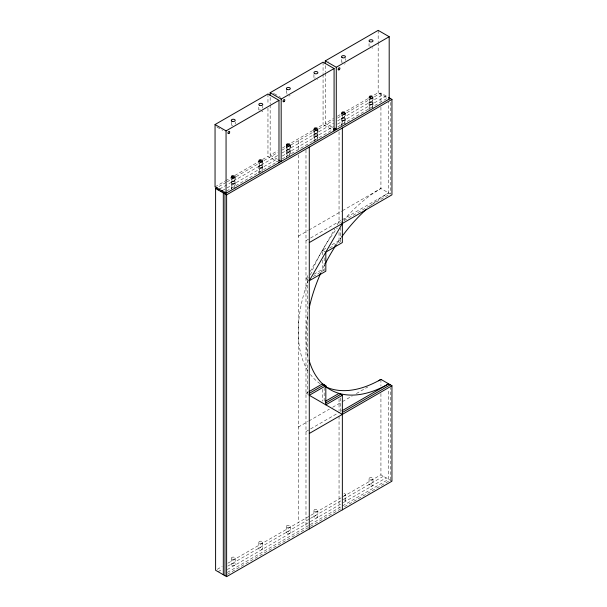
<?xml version="1.0" encoding="UTF-8"?>
<svg xmlns="http://www.w3.org/2000/svg" width="607" height="607" viewBox="0 0 607 607"><rect width="100%" height="100%" fill="white"/><g stroke="black" fill="none" stroke-linecap="round" stroke-linejoin="round"><path stroke-width="0.46" stroke-dasharray="3.04 2.28" d="M231.328 177.198L231.51 176.645M258.878 161.295L259.068 160.734M286.436 145.384L286.625 144.823M313.986 129.473L314.176 128.919M341.544 113.57L341.733 113.008M369.102 97.659L369.284 97.097M309.289 280.745L305.981 278.841L307.87 275.57M310.23 271.473L334.791 228.93M337.158 224.84L339.047 221.57L340.702 222.526L343.137 221.115M215.053 186.888L224.818 181.25M225.629 180.78L267.96 156.34L277.407 161.796M270.161 104.996L270.161 155.073L277.482 150.84M282.369 148.025L323.068 124.526L334.085 130.884M325.269 73.181L325.269 123.259L333.41 118.555M337.477 116.21L378.176 92.704L389.193 99.07M218.877 186.584L226.244 182.335M227.056 181.865L277.801 152.562M281.898 150.202L333.455 120.436M337.553 118.069L380.93 93.023L388.647 97.484M219.704 188.974L278.052 155.286M281.921 153.055L333.486 123.282M337.575 120.922L383.412 94.457M222.458 190.568L277.566 158.746M282.217 156.06L333.486 126.461M337.538 124.124L386.166 96.05M226.593 191.038L277.49 161.659M282.247 158.913L332.59 129.837M337.902 126.78L387.827 97.947M298.265 236.206L308.083 230.531M308.902 230.061L341.642 211.16M342.462 210.69L380.93 188.481L390.293 193.891L390.293 101.27M305.981 240.66L341.483 220.159M341.991 219.871L388.647 192.935L388.647 102.204M343.949 220.645L390.293 193.891M322.514 254.75L322.514 250.205L327.234 247.474M331.961 244.75L339.047 240.66L340.702 241.616L340.702 227.974M329.677 247.975L340.702 241.616M305.981 278.841L308.341 277.475M313.849 274.296L322.514 269.296L324.168 270.252L324.168 257.52M313.144 276.61L324.168 270.252M308.341 392.016L305.981 393.382L309.289 395.294M298.265 427.108L308.083 421.44M308.902 420.97L329.366 409.156M332.644 407.259L341.642 402.062M342.462 401.591L352.28 395.923M356.377 393.556L367.834 386.947M305.981 431.562L339.533 412.191M217.238 569.343L222.147 566.506M227.875 563.197L380.93 474.833L391.947 481.199M218.08 571.718L222.17 569.358M227.807 566.103L309.745 518.795M310.473 518.378L343.304 499.424M343.699 499.197L383.412 476.267M227.322 569.563L343.213 502.657M343.608 502.429L386.166 477.861M227.382 572.393L388.647 479.287L388.647 389.512M227.428 574.275L341.187 508.598M344.465 506.708L390.293 480.243L390.293 387.63M287.346 151.909L287.369 151.909A1.95 1.123 0 0 0 290.283 151.029A1.95 1.123 0 0 0 287.68 149.876A1.95 1.123 0 0 0 286.967 151.727L287.346 151.909L286.967 151.727M287.346 533.72L287.369 533.72A1.95 1.123 0 0 0 290.283 532.84A1.95 1.123 0 0 0 287.68 531.686A1.95 1.123 0 0 0 286.967 533.538L287.346 533.72L286.967 533.538M274.318 93.69L280.616 97.325M325.269 123.259L333.137 127.796M270.161 155.073L278.029 159.618M217.192 127.197L222.693 130.376M322.514 250.205L325.822 252.11M372.918 97.659L372.736 97.097M345.368 113.57L345.178 113.008M317.81 129.473L317.62 128.919M290.26 145.384L290.07 144.823M262.702 161.295L262.512 160.734M235.144 177.198L234.962 176.645M380.93 93.023L380.93 101.528M380.93 107.204L380.93 188.481A116.901 67.498 -60 0 0 343.881 219.992M380.93 379.383L380.93 385.999M380.93 393.556L380.93 474.833M378.176 30.35L378.176 41.686M378.176 42.634L378.176 92.704M373.002 96.832L372.956 108.661M372.956 478.65A1.95 1.123 0 0 1 370.035 479.629A1.95 1.123 0 0 1 370.035 477.679A1.95 1.123 0 0 1 372.956 478.65L372.956 485.016A1.95 1.123 0 0 1 370.035 485.995A1.95 1.123 0 0 1 370.035 484.045A1.95 1.123 0 0 1 372.956 485.016M372.387 108.296L372.243 96.543A3.255 1.882 -60 0 0 369.777 97.97L369.633 109.89M369.041 43.575L369.041 46.299M369.041 96.832L369.064 109.571M369.064 478.65L369.064 485.016M345.436 58.576L345.436 60.396M345.436 112.743L345.406 124.572M343.957 493.476A1.95 1.123 0 0 1 345.406 494.561L345.406 500.927A1.95 1.123 0 0 1 343.957 502.012M344.829 124.207L344.685 112.454A3.255 1.882 -60 0 0 342.219 113.881L342.075 125.801M341.475 59.486L341.475 63.128M341.475 112.743L341.506 125.482M340.702 397.972L340.702 411.607M339.047 131.787L339.047 223.384M339.047 232.473L339.047 240.66M339.047 398.837L339.047 410.658M339.047 416.25L339.047 507.922M325.269 65.624L325.269 72.233M324.168 387.516L324.168 402.062M323.068 62.164L323.068 73.508M323.068 74.449L323.068 124.526M322.514 260.206L322.514 269.296M322.514 389.292L322.514 401.113M317.893 128.654L317.893 135.02M317.848 129.693L317.848 140.483M317.848 510.472L317.848 516.838A1.95 1.123 0 0 1 314.927 517.809A1.95 1.123 0 0 1 314.927 515.859A1.95 1.123 0 0 1 317.848 516.838M317.279 140.118L317.135 128.365A3.255 1.882 -60 0 0 314.669 129.784L314.525 141.704M313.948 129.693L313.948 141.385M313.948 510.472L313.948 516.838M313.933 74.479L313.933 79.031A1.98 1.146 0 0 1 314.198 78.455M313.933 128.654L313.933 135.02M307.635 279.797L307.635 394.338M305.981 149.929L305.981 527.013M298.265 140.748L298.265 149.276M298.265 154.929L298.265 522.559M290.328 144.565L290.328 150.931M290.29 145.604L290.29 156.386M290.29 526.383L290.29 532.741M289.721 156.022L289.577 144.269A3.255 1.882 -60 0 0 287.111 145.695L286.967 157.615M286.398 145.604L286.398 157.296M286.398 526.383L286.398 532.741M286.367 90.39L286.367 94.942M286.367 144.565L286.367 150.931M270.161 97.439L270.161 104.055M267.96 93.986L267.96 104.374M267.96 108.16L267.96 156.34M262.778 106.301L262.778 108.114M262.778 160.468L262.74 169.922M262.74 542.286L262.74 548.652A1.95 1.123 0 0 1 259.819 549.623A1.95 1.123 0 0 1 259.819 547.673A1.95 1.123 0 0 1 262.74 548.652M262.171 171.933L262.027 160.18A3.255 1.882 -60 0 0 259.553 161.606L259.417 173.526M258.825 107.204L258.825 109.935M258.825 160.468L258.84 173.207M258.84 542.286L258.84 548.652M235.22 122.212L235.22 124.033M235.22 176.379L235.182 188.208M235.182 558.197L235.182 564.563M234.613 187.844L234.469 176.091A3.255 1.882 -60 0 0 232.003 177.51L231.859 189.43M231.259 122.212L231.259 126.757M231.259 176.379L231.29 189.111M231.29 558.197L231.29 564.563M231.373 188.967A1.95 1.123 0 0 1 232.155 187.7M259.075 172.198A1.95 1.123 0 0 1 260.228 171.652M286.436 157.038A1.95 1.123 0 0 1 287.597 155.779M315.708 139.792A1.95 1.123 0 0 0 313.986 141.127A1.95 1.123 0 0 1 314.214 140.824M342.887 123.927A1.95 1.123 0 0 0 341.544 125.224A1.95 1.123 0 0 1 342.075 124.685M369.39 108.471A1.95 1.123 0 0 1 370.262 108.054M328.463 61.36A1.237 0.713 -60 0 1 328.645 61.421M345.171 63.697A1.98 1.146 0 0 1 344.45 64.114M342.469 62.134A1.98 1.146 0 0 1 342.947 62.02M372.736 47.786A1.98 1.146 0 0 1 372.008 48.203M370.027 46.223A1.98 1.146 0 0 1 370.505 46.109M273.142 93.197A1.237 0.713 -60 0 1 273.674 93.364M290.063 95.511A1.98 1.146 0 0 1 288.864 96.043M286.952 94.131A1.98 1.146 0 0 1 287.361 93.948M317.628 79.6A1.98 1.146 0 0 1 317.309 79.836M314.509 78.22A1.98 1.146 0 0 1 315.397 77.924M217.048 127.068A1.237 0.713 -60 0 1 216.934 126.628M231.836 125.953A1.98 1.146 0 0 1 232.724 125.657M262.778 110.846A1.98 1.146 0 0 1 261.792 111.832M259.401 110.042A1.98 1.146 0 0 1 260.289 109.746M343.957 499.842A1.95 1.123 0 0 1 345.406 500.927M345.406 494.561A1.95 1.123 0 0 1 343.957 495.646M259.819 172.229A1.95 1.123 0 0 1 260.289 172.115M286.466 157.008A1.95 1.123 0 0 1 286.967 156.5M314.927 140.414A1.95 1.123 0 0 1 315.397 140.3M320.124 383.7A116.901 67.498 -60 0 1 310.496 374.565M307.924 370.847A116.901 67.498 -60 0 1 307.992 281.109M310.367 274.948A116.901 67.498 -60 0 1 337.295 228.05M307.977 355.808A116.901 67.498 -60 0 1 308.06 313.644M321.05 272.467A116.901 67.498 -60 0 1 324.753 264.705M337.249 243.293A116.901 67.498 -60 0 1 341.058 237.807M369.481 206.6A116.901 67.498 -60 0 1 388.647 192.935M232.284 177.646A1.745 1.009 0 0 0 234.977 176.849A1.745 1.009 0 0 0 232.443 175.901A1.745 1.009 0 0 0 232.284 177.646M232.102 178.337A1.95 1.123 0 0 0 235.175 177.532A1.95 1.123 0 0 0 232.435 176.394A1.95 1.123 0 0 0 232.102 178.337M259.842 161.735A1.745 1.009 0 0 0 262.535 160.946A1.745 1.009 0 0 0 260.001 159.998A1.745 1.009 0 0 0 259.842 161.735M259.659 162.426A1.95 1.123 0 0 0 262.732 161.621A1.95 1.123 0 0 0 259.986 160.491A1.95 1.123 0 0 0 259.659 162.426M287.392 145.832A1.745 1.009 0 0 0 290.085 145.035A1.745 1.009 0 0 0 287.551 144.087A1.745 1.009 0 0 0 287.392 145.832M287.21 146.515A1.95 1.123 0 0 0 290.283 145.71A1.95 1.123 0 0 0 287.543 144.58A1.95 1.123 0 0 0 287.21 146.515M314.95 129.921A1.745 1.009 0 0 0 317.643 129.124A1.745 1.009 0 0 0 315.109 128.176A1.745 1.009 0 0 0 314.95 129.921M314.767 130.611A1.95 1.123 0 0 0 317.84 129.807A1.95 1.123 0 0 0 315.094 128.669A1.95 1.123 0 0 0 314.767 130.611M342.507 114.01A1.745 1.009 0 0 0 345.193 113.221A1.745 1.009 0 0 0 342.659 112.272A1.745 1.009 0 0 0 342.507 114.01M342.318 114.7A1.95 1.123 0 0 0 345.391 113.896A1.95 1.123 0 0 0 342.652 112.765A1.95 1.123 0 0 0 342.318 114.7M370.058 98.106A1.745 1.009 0 0 0 372.751 97.31A1.745 1.009 0 0 0 370.217 96.361A1.745 1.009 0 0 0 370.058 98.106M369.875 98.789A1.95 1.123 0 0 0 372.948 97.985A1.95 1.123 0 0 0 370.202 96.854A1.95 1.123 0 0 0 369.875 98.789M342.06 119.92A1.98 1.146 0 0 0 345.368 119.412A1.98 1.146 0 0 0 342.947 118.008A1.98 1.146 0 0 0 342.06 119.92M369.617 104.009A1.98 1.146 0 0 0 372.933 103.501A1.98 1.146 0 0 0 370.505 102.097A1.98 1.146 0 0 0 369.617 104.009M342.06 113.555A1.98 1.146 0 0 0 345.368 113.039A1.98 1.146 0 0 0 342.947 111.642A1.98 1.146 0 0 0 342.06 113.555M369.617 97.644A1.98 1.146 0 0 0 372.933 97.128A1.98 1.146 0 0 0 370.505 95.731A1.98 1.146 0 0 0 369.617 97.644M286.952 151.742A1.98 1.146 0 0 0 290.26 151.226A1.98 1.146 0 0 0 287.839 149.83A1.98 1.146 0 0 0 286.952 151.742M314.509 135.824A1.98 1.146 0 0 0 317.825 135.315A1.98 1.146 0 0 0 315.397 133.912A1.98 1.146 0 0 0 314.509 135.824M286.952 145.369A1.98 1.146 0 0 0 290.26 144.861A1.98 1.146 0 0 0 287.839 143.457A1.98 1.146 0 0 0 286.952 145.369M314.509 129.458A1.98 1.146 0 0 0 317.825 128.95A1.98 1.146 0 0 0 315.397 127.546A1.98 1.146 0 0 0 314.509 129.458M231.836 183.557A1.98 1.146 0 0 0 235.152 183.041A1.98 1.146 0 0 0 232.724 181.645A1.98 1.146 0 0 0 231.836 183.557M259.401 167.646A1.98 1.146 0 0 0 262.71 167.13A1.98 1.146 0 0 0 260.289 165.734A1.98 1.146 0 0 0 259.401 167.646M231.836 177.191A1.98 1.146 0 0 0 235.152 176.675A1.98 1.146 0 0 0 232.724 175.279A1.98 1.146 0 0 0 231.836 177.191M259.401 161.272A1.98 1.146 0 0 0 262.71 160.764A1.98 1.146 0 0 0 260.289 159.36A1.98 1.146 0 0 0 259.401 161.272M231.859 565.352A1.95 1.123 0 0 0 235.121 564.851A1.95 1.123 0 0 0 232.731 563.471A1.95 1.123 0 0 0 231.859 565.352M231.859 558.994A1.95 1.123 0 0 0 235.121 558.486A1.95 1.123 0 0 0 232.731 557.112A1.95 1.123 0 0 0 231.859 558.994M259.417 543.083A1.95 1.123 0 0 0 262.672 542.582A1.95 1.123 0 0 0 260.289 541.201A1.95 1.123 0 0 0 259.417 543.083M286.967 527.172A1.95 1.123 0 0 0 290.229 526.671A1.95 1.123 0 0 0 287.839 525.29A1.95 1.123 0 0 0 286.967 527.172M314.525 511.269A1.95 1.123 0 0 0 317.78 510.76A1.95 1.123 0 0 0 315.397 509.387A1.95 1.123 0 0 0 314.525 511.269M232.261 183.724A1.95 1.123 0 0 0 235.182 182.753A1.95 1.123 0 0 0 232.261 181.774A1.95 1.123 0 0 0 232.261 183.724M259.819 167.813A1.95 1.123 0 0 0 262.74 166.842A1.95 1.123 0 0 0 259.819 165.87A1.95 1.123 0 0 0 259.819 167.813M314.927 135.998A1.95 1.123 0 0 0 317.848 135.027A1.95 1.123 0 0 0 314.927 134.048A1.95 1.123 0 0 0 314.927 135.998M342.477 120.087A1.95 1.123 0 0 0 345.406 119.116A1.95 1.123 0 0 0 342.477 118.145A1.95 1.123 0 0 0 342.477 120.087M370.035 104.184A1.95 1.123 0 0 0 372.956 103.205A1.95 1.123 0 0 0 370.035 102.234A1.95 1.123 0 0 0 370.035 104.184"/><path stroke-width="0.91" d="M342.356 223.475L309.289 280.745L325.822 271.2L325.822 252.11L342.356 242.565L342.356 128.024M278.977 100.345L226.062 130.892L226.062 193.254L215.053 186.888L215.053 124.534L267.96 93.986L278.977 100.345L278.977 162.699M270.161 95.549L270.161 92.712L323.068 62.164L334.085 68.53L334.085 130.884M325.269 63.735L325.269 60.897L378.176 30.35L389.193 36.708L389.193 99.07M270.161 92.712L281.178 99.078L334.085 68.53M325.269 60.897L336.286 67.256L389.193 36.708M325.769 386.871A116.901 67.498 -60 0 0 380.93 379.383L391.947 385.748L391.947 481.199L226.623 576.65L215.599 570.284L215.599 188.474L217.238 187.533M218.08 189.908L219.719 188.967M220.834 191.501L222.473 190.552M224.954 191.987L223.315 192.935L223.315 574.738M333.304 129.435L335.443 128.198M390.293 98.433L224.969 193.883L224.969 575.694M215.599 188.474L226.623 194.839L391.947 99.389L391.947 194.839L309.289 242.565M309.13 391.561L322.514 383.836L325.822 385.748L325.822 404.839L342.356 395.294L342.356 509.834M309.206 393.427L324.168 384.792M325.822 385.748L309.289 395.294L342.356 414.384M325.663 401.113L339.047 393.382L342.356 395.294M325.739 402.972L340.702 394.338M378.472 380.801L380.93 379.383M341.991 410.772L388.647 383.836A116.901 67.498 -60 0 1 309.054 360.126M342.325 412.487L390.293 384.792M309.289 433.474L391.947 385.748M388.647 97.484L391.947 99.389M333.926 128.252L336.286 129.617L336.286 67.256M278.818 160.073L281.178 161.432L281.178 99.078M215.053 124.534L226.062 130.892M309.289 147.114L309.289 528.925M226.623 194.839L226.623 576.65M309.168 308.03A116.901 67.498 -60 0 1 320.663 273.332M325.185 263.848A116.901 67.498 -60 0 1 336.195 244.894M341.62 237.034A116.901 67.498 -60 0 1 366.582 209.134M339.267 69.699A1.237 0.713 -60 0 0 339.662 67.779A1.237 0.713 -60 0 0 338.198 69.077A1.237 0.713 -60 0 0 339.267 69.699M342.06 57.566A1.98 1.146 0 0 0 345.368 57.05A1.98 1.146 0 0 0 342.947 55.654A1.98 1.146 0 0 0 342.06 57.566M369.617 41.655A1.98 1.146 0 0 0 372.933 41.139A1.98 1.146 0 0 0 370.505 39.743A1.98 1.146 0 0 0 369.617 41.655M284.159 101.513A1.237 0.713 -60 0 0 284.554 99.594A1.237 0.713 -60 0 0 283.09 100.891A1.237 0.713 -60 0 0 284.159 101.513M286.952 89.381A1.98 1.146 0 0 0 290.26 88.872A1.98 1.146 0 0 0 287.839 87.469A1.98 1.146 0 0 0 286.952 89.381M314.509 73.47A1.98 1.146 0 0 0 317.825 72.954A1.98 1.146 0 0 0 315.397 71.558A1.98 1.146 0 0 0 314.509 73.47M229.051 133.328A1.237 0.713 -60 0 0 229.438 131.416A1.237 0.713 -60 0 0 227.982 132.713A1.237 0.713 -60 0 0 229.051 133.328M231.836 121.195A1.98 1.146 0 0 0 235.152 120.687A1.98 1.146 0 0 0 232.724 119.283A1.98 1.146 0 0 0 231.836 121.195M259.401 105.284A1.98 1.146 0 0 0 262.71 104.776A1.98 1.146 0 0 0 260.289 103.372A1.98 1.146 0 0 0 259.401 105.284"/></g></svg>
